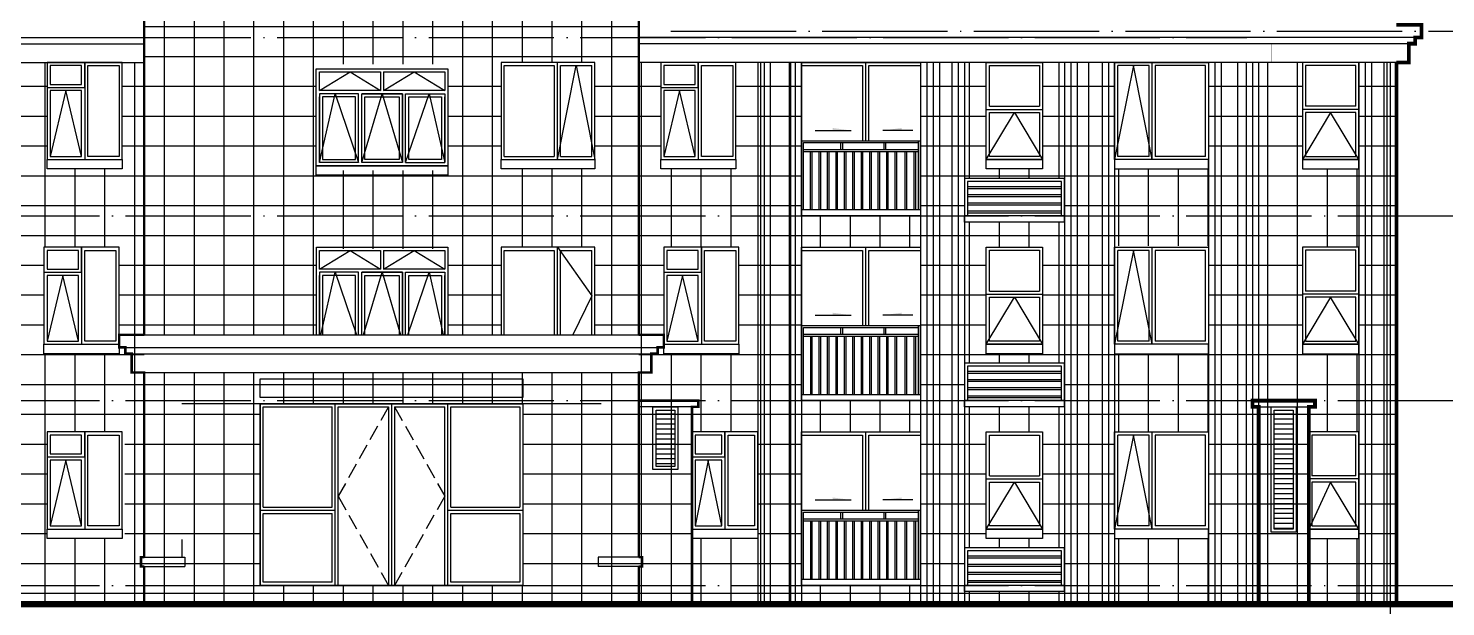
# Model space of a CAD drawing. Extents: x 115549 to 768939, y -502199 to 402497.
# Drawn here: x 205468 to 228105, y -38573 to -29338 of the extents above; entities that cross this region are included whole.
import ezdxf

# ---------------------------------------------------------------- set-up
doc = ezdxf.new("R2010")
doc.units = 0
doc.header["$LTSCALE"] = 1000
doc.header["$MEASUREMENT"] = 0
doc.linetypes.add('__DASH', pattern=[0.35, 0.25, -0.1])
doc.linetypes.add('DOTE', pattern=[2.42, 2, -0.2, 0.02, -0.2])
for name, color, linetype in [('AXIS', 3, 'Continuous'), ('DIM_SYMB', 3, 'Continuous'), ('DOTE', 16, 'DOTE'), ('LM-玻璃', 146, 'Continuous'), ('WINDOW', 4, 'Continuous'), ('建筑-填充', 8, 'Continuous'), ('建筑-门窗', 140, 'Continuous'), ('栏杆', 11, 'Continuous'), ('看线', 163, 'Continuous'), ('窗口线', 7, 'Continuous'), ('立面线', 172, 'Continuous'), ('线脚', 163, 'Continuous')]:
    doc.layers.add(name, color=color, linetype=linetype)
doc.layers.add('WALL', color=150, linetype='Continuous', lineweight=30)
pattern_1 = [(90, (-161450.86, -101699.97), (-476.25, 9e-14), []), (180, (-161450.86, -101699.97), (-9e-14, -476.25), [])]

# ---------------------------------------------------------------- blocks, each defined once
blk = doc.blocks.new('dfgfdgdfdd')
at = {"layer": 'LM-玻璃', "ltscale": 0.2}
blk.add_lwpolyline([(-627266, -557867), (-626366, -557867), (-626366, -559417), (-627266, -559417)], close=True, dxfattribs=at)
for points in [[(-627216, -558567), (-627216, -557917), (-626416, -557917), (-626416, -558567)], [(-627266, -558617), (-626366, -558617)], [(-627216, -558567), (-626416, -558567)], [(-626416, -558667), (-626416, -559367), (-627216, -559367), (-627216, -558667)], [(-627216, -558667), (-626416, -558667)]]:
    blk.add_lwpolyline(points, dxfattribs=at)
at = {"layer": 'WINDOW', "color": 250}
blk.add_lwpolyline([(-627266, -559417), (-626816, -558667), (-626366, -559417)], dxfattribs=at)
blk = doc.blocks.new('fdfsassd')
at = {"layer": 'LM-玻璃', "ltscale": 0.2}
for p, q in [((-629916, -556267), (-629916, -554817)), ((-629916, -554817), (-629116, -554817)), ((-629116, -554817), (-629116, -556267)), ((-629016, -554817), (-628516, -554817)), ((-628516, -556267), (-628516, -554817)), ((-629966, -556317), (-628466, -556317)), ((-629916, -556267), (-629116, -556267)), ((-629916, -556267), (-629116, -556267)), ((-629866, -556267), (-629866, -556267)), ((-629116, -556267), (-629116, -556267)), ((-629066, -556267), (-629066, -556267)), ((-629016, -556267), (-628516, -556267)), ((-629016, -556267), (-628566, -556267)), ((-628516, -556267), (-628516, -556267))]:
    blk.add_line(p, q, dxfattribs=at)
blk.add_lwpolyline([(-628466, -554767), (-629966, -554767), (-629966, -556317), (-628466, -556317)], close=True, dxfattribs=at)
for points in [[(-628516, -554767), (-629916, -554767)], [(-629066, -556317), (-629066, -554767)], [(-629016, -555767), (-629016, -554817)], [(-629016, -556267), (-629016, -555666)], [(-629016, -556267), (-629016, -556267)]]:
    blk.add_lwpolyline(points, dxfattribs=at)
at = {"layer": 'WINDOW', "color": 250}
blk.add_lwpolyline([(-629066, -556317), (-628766, -554817), (-628466, -556317)], dxfattribs=at)
blk = doc.blocks.new('edwd')
at = {"layer": '栏杆', "ltscale": 0.2}
for p, q in [((519110, -51680), (521010, -51680)), ((519140, -51710), (520980, -51710)), ((519140, -51820), (520980, -51820)), ((519140, -51850), (520980, -51850)), ((519110, -52780), (521010, -52780)), ((519110, -52880), (521010, -52880))]:
    blk.add_line(p, q, dxfattribs=at)
for points in [[(519110, -52780), (519110, -51680)], [(519140, -52780), (519140, -51710)], [(519738, -51820), (519738, -51710)], [(519768, -51820), (519768, -51710)], [(520428, -51820), (520428, -51710)], [(520458, -51820), (520458, -51710)], [(520980, -52780), (520980, -51680)], [(521010, -52780), (521010, -51680)], [(519250, -51850), (519250, -52780)], [(519275, -51850), (519275, -52780)], [(519385, -51850), (519385, -52780)], [(519410, -51850), (519410, -52780)], [(519520, -51850), (519520, -52780)], [(519545, -51850), (519545, -52780)], [(519655, -51850), (519655, -52780)], [(519680, -51850), (519680, -52780)], [(519790, -51850), (519790, -52780)], [(519815, -51850), (519815, -52780)], [(519925, -51850), (519925, -52780)], [(519950, -51850), (519950, -52780)], [(520060, -51850), (520060, -52780)], [(520085, -51850), (520085, -52780)], [(520195, -51850), (520195, -52780)], [(520220, -51850), (520220, -52780)], [(520330, -51850), (520330, -52780)], [(520355, -51850), (520355, -52780)], [(520465, -51850), (520465, -52780)], [(520490, -51850), (520490, -52780)], [(520600, -51850), (520600, -52780)], [(520625, -51850), (520625, -52780)], [(520760, -51850), (520760, -52780)], [(520785, -51850), (520785, -52780)], [(520905, -51850), (520905, -52780)], [(520930, -51850), (520930, -52780)]]:
    blk.add_lwpolyline(points, dxfattribs=at)
blk.add_lwpolyline([(519110, -52780), (521010, -52780), (521010, -52880), (519110, -52880)], close=True, dxfattribs=at)
blk = doc.blocks.new('setyetyetertyeryer')
at = {"layer": 'LM-玻璃', "ltscale": 0.2}
for p, q in [((362775, 78550), (362775, 78250)), ((362825, 78550), (362825, 78250)), ((362475, 77100), (362475, 78200)), ((363125, 77100), (363125, 78200))]:
    blk.add_line(p, q, dxfattribs=at)
for points in [[(361750, 78600), (363850, 78600), (363850, 77050), (361750, 77050)], [(362375, 78150), (361850, 78150), (361850, 77150), (362375, 77150)], [(362475, 78200), (363125, 78200), (363125, 77100), (362475, 77100)], [(362525, 78150), (363075, 78150), (363075, 77150), (362525, 77150)], [(363225, 78150), (363750, 78150), (363750, 77150), (363225, 77150)]]:
    blk.add_lwpolyline(points, close=True, dxfattribs=at)
for points in [[(361800, 78250), (361800, 78550), (362775, 78550)], [(361800, 78250), (361800, 78550), (362775, 78550)], [(362775, 78250), (361800, 78250), (361800, 78550), (362775, 78550)], [(362825, 78550), (363800, 78550), (363800, 78250)], [(362825, 78550), (363800, 78550), (363800, 78250)], [(362825, 78550), (363800, 78550), (363800, 78250), (362825, 78250)], [(362425, 77100), (362425, 78200), (361800, 78200), (361800, 77100)], [(362425, 77100), (361800, 77100), (361800, 78150)], [(363125, 78200), (362475, 78200)], [(363175, 77100), (363175, 78200), (363800, 78200), (363800, 77100)], [(363175, 77100), (363800, 77100), (363800, 78150)], [(363125, 77100), (362475, 77100)]]:
    blk.add_lwpolyline(points, dxfattribs=at)
at = {"layer": 'WINDOW', "color": 250}
for points in [[(361800, 78250), (362288, 78550), (362775, 78250)], [(362825, 78250), (363313, 78550), (363800, 78250)], [(361800, 77100), (362050, 78200), (362425, 77100)], [(362475, 77100), (362800, 78200), (363125, 77100)], [(363175, 77100), (363550, 78200), (363800, 77100)]]:
    blk.add_lwpolyline(points, dxfattribs=at)
at = {"layer": '立面线', "ltscale": 20}
blk.add_lwpolyline([(361750, 77050), (363850, 77050), (363850, 76900), (361750, 76900)], close=True, dxfattribs=at)

msp = doc.modelspace()

# ---------------------------------------------------------------- hatches: boundary and pattern name
at = {"layer": 'DIM_SYMB'}
for points in [[(218612, -30969), (218312, -30969), (218312, -30929)], [(219115.1, -30969), (219415.1, -30969), (219415.1, -30929)], [(218611.9, -33919), (218311.9, -33919), (218311.9, -33879)], [(219115.1, -33919), (219415.1, -33919), (219415.1, -33879)], [(218612, -36869), (218312, -36869), (218312, -36829)], [(219115.1, -36869), (219415.1, -36869), (219415.1, -36829)]]:
    msp.add_hatch(color=256, dxfattribs=at).paths.add_polyline_path(points)
at = {"layer": '建筑-填充'}
h = msp.add_hatch(dxfattribs=at)
h.set_pattern_fill('ANSI31', color=256, scale=50, angle=315, style=0)
h.set_pattern_definition([(0, (-520986.695, 1156479.4), (2e-14, 79.375), [])])
h.paths.add_polyline_path([(215493, -35433), (215793, -35433), (215793, -36333), (215493, -36333)])
h = msp.add_hatch(dxfattribs=at)
h.set_pattern_fill('ANSI31', color=256, scale=50, angle=315, style=0)
h.set_pattern_definition([(0, (-511111.7, 1156479.4), (2e-14, 79.375), [])])
h.paths.add_polyline_path([(225368, -35433), (225668, -35433), (225668, -37333), (225368, -37333)])
at = {"layer": '看线'}
h = msp.add_hatch(dxfattribs=at)
h.set_pattern_fill('ANSI37', color=8, scale=300, angle=45)
h.set_pattern_definition(pattern_1)
h.paths.add_polyline_path([(207318, -26933), (215218, -26933), (215218, -34233), (207318, -34233)])
h.paths.add_polyline_path([(210068, -28658.2), (212168, -28658.2), (212168, -26958.2), (210068, -26958.2)], flags=16)
h.paths.add_polyline_path([(213018, -28633), (214518, -28633), (214518, -26933), (213018, -26933)], flags=16)
h.paths.add_polyline_path([(210068, -31608.2), (212168, -31608.2), (212168, -29908.2), (210068, -29908.2)], flags=16)
h.paths.add_polyline_path([(213018, -31583), (214518, -31583), (214518, -29883), (213018, -29883)], flags=16)
h.paths.add_polyline_path([(210068, -34233), (212168, -34233), (212168, -32858.2), (210068, -32858.2)], flags=17)
h.paths.add_polyline_path([(213018, -34233), (214518, -34233), (214518, -32833), (213018, -32833)], flags=17)
h = msp.add_hatch(dxfattribs=at)
h.set_pattern_fill('ANSI37', color=8, scale=300, angle=45)
h.set_pattern_definition(pattern_1)
h.paths.add_polyline_path([(205768, -31583), (206968, -31583), (206968, -29883), (205768, -29883)], flags=16)
h.paths.add_polyline_path([(205718, -34533), (206918, -34533), (206918, -32833), (205718, -32833)], flags=16)
h.paths.add_polyline_path([(205768, -37476.7), (207007.8, -37476.7), (207007.8, -35783), (205768, -35783)], flags=16)
h.paths.add_polyline_path([(202818, -32333), (204718, -32333), (204718.1, -29882.2), (202818.1, -29882.2)])
h.paths.add_polyline_path([(202818.2, -35283), (204718.2, -35283), (204718.1, -32833), (202818.1, -32833)], flags=16)
h.paths.add_polyline_path([(202818, -38233), (204718.1, -38233), (204718.1, -35783), (202818, -35783)], flags=16)
h.paths.add_polyline_path([(200868.5, -37483), (201768.5, -37483), (201768.5, -35783), (200868.5, -35783)], flags=16)
h.paths.add_polyline_path([(198218, -37483), (199718, -37483), (199718, -35783), (198218, -35783)], flags=16)
h.paths.add_polyline_path([(195818.4, -37483), (196618.2, -37483), (196618.2, -35783), (195818.4, -35783)], flags=16)
h.paths.add_polyline_path([(195818.4, -34533), (196718.4, -34533), (196718.4, -32833), (195818.4, -32833)], flags=16)
h.paths.add_polyline_path([(198218, -34533), (199718, -34533), (199718, -32833), (198218, -32833)], flags=16)
h.paths.add_polyline_path([(200868.4, -34533), (201768.4, -34533), (201768.4, -32833), (200868.4, -32833)], flags=16)
h.paths.add_polyline_path([(200868.5, -31583), (201768.5, -31583), (201768.5, -29883), (200868.5, -29883)], flags=16)
h.paths.add_polyline_path([(198218, -31583), (199718, -31583), (199718, -29883), (198218, -29883)], flags=16)
h.paths.add_polyline_path([(195818.4, -31583), (196718.4, -31583), (196718.4, -29883), (195818.4, -29883)], flags=16)
h.paths.add_polyline_path([(200518.1, -32433), (202118, -32433), (202118, -31733), (200518.1, -31733)], flags=16)
h.paths.add_polyline_path([(200518, -35383), (202118, -35383), (202118, -34683), (200518, -34683)], flags=16)
h.paths.add_polyline_path([(200518.1, -38333), (202118.1, -38333), (202118.1, -37633), (200518.1, -37633)], flags=16)
h.paths.add_polyline_path([(195218, -38533), (207318, -38533), (207318, -29883), (195218, -29883)])
h = msp.add_hatch(dxfattribs=at)
h.set_pattern_fill('ANSI37', color=8, scale=300, angle=45)
h.set_pattern_definition(pattern_1)
h.paths.add_polyline_path([(225818, -31583), (226718, -31583), (226718, -29883), (225818, -29883)])
h.paths.add_polyline_path([(225818, -34533), (226718, -34533), (226718, -32833), (225818, -32833)], flags=16)
h.paths.add_polyline_path([(225918, -37483), (226718, -37483), (226718, -35783), (225918, -35783)], flags=16)
h.paths.add_polyline_path([(222818, -37483), (224318, -37483), (224318, -35783), (222818, -35783)], flags=16)
h.paths.add_polyline_path([(222818, -34533), (224318, -34533), (224318, -32810.3), (222818, -32810.3)], flags=16)
h.paths.add_polyline_path([(222818, -31583), (224318, -31583), (224318, -29883), (222818, -29883)])
h.paths.add_polyline_path([(220767.6, -31583.3), (221667.6, -31583.3), (221667.6, -29883.3), (220767.6, -29883.3)], flags=16)
h.paths.add_polyline_path([(220767.6, -34533), (221667.6, -34533), (221667.6, -32833), (220767.6, -32833)], flags=16)
h.paths.add_polyline_path([(220767.6, -37483.3), (221667.6, -37483.3), (221667.6, -35783.3), (220767.6, -35783.3)], flags=16)
h.paths.add_polyline_path([(217817.9, -32333), (219717.9, -32333), (219718, -29883), (217818, -29883)])
h.paths.add_polyline_path([(217818, -35283), (219718, -35283), (219718, -32833), (217818, -32833)], flags=16)
h.paths.add_polyline_path([(217818, -38233), (219718, -38233), (219718, -35783), (217818, -35783)], flags=16)
h.paths.add_polyline_path([(216068, -37483), (217118, -37483), (217118, -35783), (216068, -35783)], flags=16)
h.paths.add_polyline_path([(215618, -34533), (216818, -34533), (216818, -32833), (215618, -32833)], flags=16)
h.paths.add_polyline_path([(215568, -31583), (216768, -31583), (216768, -29883), (215568, -29883)])
h.paths.add_polyline_path([(220421.5, -38333.3), (222018, -38333.3), (222018, -37633.3), (220421.5, -37633.3)], flags=16)
h.paths.add_polyline_path([(220421.6, -35383), (222018, -35383), (222018, -34683), (220421.6, -34683)], flags=16)
h.paths.add_polyline_path([(220418, -32433.3), (222018, -32433.3), (222018, -31733.3), (220418, -31733.3)], flags=16)
h.paths.add_polyline_path([(215218, -38533), (227318, -38533), (227318, -29883.3), (215218, -29883.3)])
h = msp.add_hatch(dxfattribs=at)
h.set_pattern_fill('ANSI37', color=8, scale=300, angle=45)
h.set_pattern_definition(pattern_1)
h.paths.add_polyline_path([(209168, -38233), (213368, -38233), (213368, -35333), (209168, -35333)], flags=16)
h.paths.add_polyline_path([(207318, -38533), (215218, -38533), (215218, -34833), (207318, -34833)])

# ---------------------------------------------------------------- linework, layer by layer
at = {"color": 4}
for p, q in [((220468, -31863.6), (221968, -31863.6)), ((220468, -31893.6), (221968, -31893.6)), ((220468, -31993.8), (221968, -31993.8)), ((220468, -32023.8), (221968, -32023.8)), ((220468, -32124.1), (221968, -32124.1)), ((220468, -32154.1), (221968, -32154.1)), ((220468, -32254.4), (221968, -32254.4)), ((220468, -32284.4), (221968, -32284.4)), ((220468, -34813.3), (221968, -34813.3)), ((220468, -34843.3), (221968, -34843.3)), ((220468, -34943.6), (221968, -34943.6)), ((220468, -34973.6), (221968, -34973.6)), ((220468, -35073.9), (221968, -35073.9)), ((220468, -35103.9), (221968, -35103.9)), ((220468, -35204.1), (221968, -35204.1)), ((220468, -35234.1), (221968, -35234.1)), ((220468, -37763.6), (221968, -37763.6)), ((220468, -37793.6), (221968, -37793.6)), ((220468, -37893.8), (221968, -37893.8)), ((220468, -37923.8), (221968, -37923.8)), ((220468, -38024.1), (221968, -38024.1)), ((220468, -38054.1), (221968, -38054.1)), ((220468, -38154.4), (221968, -38154.4)), ((220468, -38184.4), (221968, -38184.4))]:
    msp.add_line(p, q, dxfattribs=at)
msp.add_line((207918, -38233), (214618, -38233))
at = {"ltscale": 0.2}
for points, const_width in [([(205518.1, -29883), (205618.1, -29883), (205618.1, -29583), (205718.1, -29583), (205718.1, -29483), (205818.1, -29483), (205818.1, -29283), (205518.1, -29283)], 0.1), ([(217018, -29883), (216918, -29883), (216918, -29583), (216818, -29583), (216818, -29483), (216718, -29483), (216718, -29283), (217018, -29283)], 0.1), ([(220518, -29883.3), (220618, -29883.3), (220618, -29583.3), (220718, -29583.3), (220718, -29483.3), (220818, -29483.3), (220818, -29283.3), (220518, -29283.3)], 0.1), ([(221918, -29883.3), (221818, -29883.3), (221818, -29583.3), (221718, -29583.3), (221718, -29483.3), (221618, -29483.3), (221618, -29283.3), (221918, -29283.3)], 0.1), ([(225218, -29883), (225318, -29883), (225318, -29583), (225418, -29583), (225418, -29483), (225518, -29483), (225518, -29283), (225218, -29283)], 0.1), ([(227318, -29883), (227518, -29883), (227518, -29583), (227618, -29583), (227618, -29483), (227718, -29483), (227718, -29283), (227318, -29283)], 60)]:
    msp.add_lwpolyline(points, dxfattribs=dict(at, const_width=const_width))
msp.add_lwpolyline([(227518, -29883, 0, 0, 0), (227318, -29883, 60, 60, 0), (227318, -32333, 60, 60, 0)], format="xyseb")
at = {"color": 4}
for points in [[(220418, -31733.3), (220418, -32333.5)], [(222018, -32333.3), (222018, -31733.3), (220421.5, -31733.3)], [(221968, -32333.3), (221968, -31783.3), (220468, -31783.3)], [(220468, -31783.5), (220468, -32333.5)], [(220418, -34683), (220418, -35283.3)], [(222018, -35283), (222018, -34683), (220421.6, -34683)], [(221968, -35283), (221968, -34733), (220468, -34733.1)], [(220468, -34733.3), (220468, -35283.3)], [(220418, -37633.3), (220418, -38233.5)], [(222018, -38233.3), (222018, -37633.3), (220421.5, -37633.3)], [(221968, -38233.3), (221968, -37683.3), (220468, -37683.3)], [(220468, -37683.5), (220468, -38233.5)]]:
    msp.add_lwpolyline(points, dxfattribs=at)
for points in [[(222018, -32333.3), (222018, -32333.3), (220418, -32333.3)], [(220418, -32433.3), (220418, -32433.3), (220418, -32333.3)], [(222018, -32433.3), (222018, -32433.3), (222018, -32333.3)], [(222018, -32433.3), (222018, -32433.3), (222018, -32333.3)], [(222018, -32433.3), (222018, -32433.3), (222018, -32333.3)], [(222018, -32433.3), (222018, -32433.3), (220418, -32433.3)], [(222018, -35283), (222018, -35283), (220418, -35283)], [(220418, -35383), (220418, -35383), (220418, -35283)], [(222018, -35383), (222018, -35383), (222018, -35283)], [(222018, -35383), (222018, -35383), (222018, -35283)], [(222018, -35383), (222018, -35383), (222018, -35283)], [(222018, -35383), (222018, -35383), (222018, -35283)], [(222018, -35383), (222018, -35383), (222018, -35283)], [(222018, -35383), (222018, -35383), (222018, -35283)], [(222018, -35383), (222018, -35383), (220418, -35383)], [(222018, -38233.3), (222018, -38233.3), (220418, -38233.3)], [(220418, -38333.3), (220418, -38333.3), (220418, -38233.3)], [(222018, -38333.3), (222018, -38333.3), (222018, -38233.3)], [(222018, -38333.3), (222018, -38333.3), (222018, -38233.3)], [(222018, -38333.3), (222018, -38333.3), (222018, -38233.3)], [(222018, -38333.3), (222018, -38333.3), (220418, -38333.3)]]:
    msp.add_lwpolyline(points)
for points, const_width in [([(227318, -32333), (227318, -35283)], 60), ([(225118, -38533), (225118, -35383), (225018, -35383), (225018, -35283), (225918, -35283), (226018, -35283), (226018, -35383), (225918, -35383), (225918, -38533)], 60), ([(227318, -35283), (227318, -38533)], 60), ([(187286.6, -38533), (235434.8, -38533)], 100)]:
    msp.add_lwpolyline(points, dxfattribs=dict(const_width=const_width))
at = {"layer": 'AXIS'}
msp.add_line((227218, -37263.6), (227218, -39482.6), dxfattribs=at)
at = {"layer": 'DIM_SYMB'}
for points in [[(218034.8, -30969), (218034.8, -30969), (218612, -30969)], [(219592.3, -30969), (219592.3, -30969), (219115.1, -30969)], [(218034.7, -33919), (218034.7, -33919), (218611.9, -33919)], [(219592.2, -33919), (219592.2, -33919), (219115.1, -33919)], [(218034.8, -36869), (218034.8, -36869), (218612, -36869)], [(219592.3, -36869), (219592.3, -36869), (219115.1, -36869)]]:
    msp.add_lwpolyline(points, dxfattribs=at)
at = {"layer": 'DOTE'}
for p, q in [((215729, -29383), (230169.9, -29383)), ((192502.1, -29483), (224929, -29483)), ((192502.1, -32333), (230169.9, -32333)), ((192502.1, -35283), (230169.9, -35283)), ((192502.1, -38233), (230169.9, -38233)), ((192502.1, -38533), (230169.9, -38533))]:
    msp.add_line(p, q, dxfattribs=at)
at = {"layer": 'LM-玻璃', "ltscale": 0.2}
for p, q in [((217818, -31133), (217818, -29883)), ((217818, -29883), (219718, -29883)), ((211093, -32883), (211093, -33183)), ((211143, -32883), (211143, -33183)), ((213068, -32883), (213868, -32883)), ((213068, -34233), (213068, -32883)), ((213868, -32883), (213868, -34233)), ((213968, -32883), (214468, -32883)), ((214468, -34233), (214468, -32883)), ((217818, -34083), (217818, -32833)), ((217818, -32833), (219718, -32833)), ((210793, -34233), (210793, -33233)), ((211443, -34233), (211443, -33233)), ((209168, -35333), (213368, -35333)), ((209168, -35333), (213368, -35333)), ((209168, -35333), (209168, -38233)), ((209218, -35383), (210318, -35383)), ((210318, -36983), (210318, -35383)), ((210368, -38233), (210368, -35333)), ((210418, -35383), (211218, -35383)), ((210418, -38233), (210418, -35383)), ((211218, -35383), (211218, -38233)), ((211268, -35333), (211268, -38233)), ((211318, -35383), (211318, -38233)), ((211318, -35383), (212118, -35383)), ((212118, -38233), (212118, -35383)), ((212168, -38233), (212168, -35333)), ((212218, -36983), (212218, -35383)), ((212218, -35383), (213318, -35383)), ((213368, -35333), (213368, -38233)), ((217818, -37033), (217818, -35783)), ((217818, -35783), (219718, -35783)), ((209168, -37033), (210368, -37033)), ((209218, -36983), (210318, -36983)), ((209218, -37083), (210318, -37083)), ((210318, -38183), (210318, -37083)), ((212168, -37033), (213368, -37033)), ((212218, -36983), (213318, -36983)), ((212218, -38183), (212218, -37083)), ((212218, -37083), (213318, -37083)), ((209168, -38233), (213368, -38233))]:
    msp.add_line(p, q, dxfattribs=at)
for points in [[(206968, -31433), (206968, -29883), (205768, -29883), (205768, -31433), (206968, -31433)], [(206368, -29883), (206368, -31433)], [(216768, -31433), (216768, -29883), (215568, -29883), (215568, -31433), (216768, -31433)], [(216168, -29883), (216168, -31433)], [(217818, -29933), (218790.2, -29933)], [(218790.2, -29933), (218790.2, -31133)], [(218840.2, -29883), (218840.2, -31133)], [(218890.2, -31133), (218890.2, -29933)], [(218890.2, -29933), (219718, -29933)], [(219718, -29883), (219718, -31133)], [(206918, -34383), (206918, -32833), (205718, -32833), (205718, -34383), (206918, -34383)], [(206318, -32833), (206318, -34383)], [(210068, -34233), (210068, -32833), (212168, -32833), (212168, -34233)], [(210118, -33183), (210118, -32883), (211093, -32883)], [(210118, -33183), (210118, -32883), (211093, -32883)], [(211093, -33183), (210118, -33183), (210118, -32883), (211093, -32883)], [(211143, -32883), (212118, -32883), (212118, -33183)], [(211143, -32883), (212118, -32883), (212118, -33183)], [(211143, -32883), (212118, -32883), (212118, -33183), (211143, -33183)], [(214518, -34233), (214518, -32833), (213018, -32833), (213018, -34233)], [(214468, -32833), (213068, -32833)], [(213918, -34233), (213918, -32833)], [(213968, -33832.8), (213968, -32883)], [(216818, -34383), (216818, -32833), (215618, -32833), (215618, -34383), (216818, -34383)], [(216218, -32833), (216218, -34383)], [(217818, -32883), (218790.1, -32883)], [(218790.1, -32883), (218790.1, -34083)], [(218840.1, -32833), (218840.1, -34083)], [(218890.1, -34083), (218890.1, -32883)], [(218890.1, -32883), (219718, -32883)], [(219718, -32833), (219718, -34083)], [(210743, -34233), (210743, -33233), (210118, -33233), (210118, -34233)], [(211443, -33233), (210793, -33233)], [(210793, -34233), (210793, -33233), (211443, -33233), (211443, -34233)], [(211493, -34233), (211493, -33233), (212118, -33233), (212118, -34233)], [(210118, -34233), (210118, -33283)], [(210693, -34233), (210693, -33283), (210168, -33283), (210168, -34233)], [(210843, -34233), (210843, -33283), (211393, -33283), (211393, -34233)], [(211543, -34233), (211543, -33283), (212068, -33283), (212068, -34233)], [(212118, -34233), (212118, -33283)], [(213968, -34233), (213968, -33732.4)], [(209218, -36983), (209218, -35383)], [(213318, -35383), (213318, -36983)], [(206968, -37333), (206968, -35783), (205768, -35783), (205768, -37333), (206968, -37333)], [(206368, -35783), (206368, -37333)], [(217118, -37333), (217118, -35783), (216068, -35783), (216068, -37333), (217118, -37333)], [(216593, -35783), (216593, -37333)], [(217818, -35833), (218790.2, -35833)], [(218790.2, -35833), (218790.2, -37033)], [(218840.2, -35783), (218840.2, -37033)], [(218890.2, -37033), (218890.2, -35833)], [(218890.2, -35833), (219718, -35833)], [(219718, -35783), (219718, -37033)], [(226668, -36483), (226668, -35833), (225968, -35833), (225968, -36483)], [(226718, -36533), (225918, -36533)], [(226668, -36483), (225968, -36483)], [(226668, -36583), (225968, -36583)], [(225968, -36583), (225968, -37283), (226668, -37283), (226668, -36583)], [(210318, -38183), (209218, -38183), (209218, -37083)], [(213318, -37083), (213318, -38183), (212218, -38183)]]:
    msp.add_lwpolyline(points, dxfattribs=at)
for points in [[(206368, -29883), (205768, -29883), (205768, -30283), (206368, -30283)], [(206318, -29933), (205818, -29933), (205818, -30233), (206318, -30233)], [(206418, -29933), (206918, -29933), (206918, -31383), (206418, -31383)], [(216168, -29883), (215568, -29883), (215568, -30283), (216168, -30283)], [(216118, -29933), (215618, -29933), (215618, -30233), (216118, -30233)], [(216218, -29933), (216718, -29933), (216718, -31383), (216218, -31383)], [(206318, -30333), (205818, -30333), (205818, -31383), (206318, -31383)], [(216118, -30333), (215618, -30333), (215618, -31383), (216118, -31383)], [(206318, -32833), (205718, -32833), (205718, -33233), (206318, -33233)], [(206268, -32883), (205768, -32883), (205768, -33183), (206268, -33183)], [(206368, -32883), (206868, -32883), (206868, -34333), (206368, -34333)], [(216218, -32833), (215618, -32833), (215618, -33233), (216218, -33233)], [(216168, -32883), (215668, -32883), (215668, -33183), (216168, -33183)], [(216268, -32883), (216768, -32883), (216768, -34333), (216268, -34333)], [(206268, -33283), (205768, -33283), (205768, -34333), (206268, -34333)], [(216168, -33283), (215668, -33283), (215668, -34333), (216168, -34333)], [(209168, -35333), (213368, -35333), (213368, -38233), (209168, -38233)], [(206368, -35783), (205768, -35783), (205768, -36183), (206368, -36183)], [(206318, -35833), (205818, -35833), (205818, -36133), (206318, -36133)], [(206418, -35833), (206918, -35833), (206918, -37283), (206418, -37283)], [(216593, -35783), (216068, -35783), (216068, -36183), (216593, -36183)], [(216543, -35833), (216118, -35833), (216118, -36133), (216543, -36133)], [(216643, -35833), (217068, -35833), (217068, -37283), (216643, -37283)], [(226718, -35783), (225918, -35783), (225918, -37333), (226718, -37333)], [(206318, -36233), (205818, -36233), (205818, -37283), (206318, -37283)], [(216543, -36233), (216118, -36233), (216118, -37283), (216543, -37283)]]:
    msp.add_lwpolyline(points, close=True, dxfattribs=at)
at = {"layer": 'WALL'}
for points in [[(215443, -35383), (215843, -35383), (215843, -36383), (215443, -36383)], [(225318, -35383), (225718, -35383), (225718, -37383), (225318, -37383)]]:
    msp.add_lwpolyline(points, close=True, dxfattribs=at)
at = {"layer": 'WINDOW', "color": 250}
for points in [[(206318, -31383), (206068, -30333), (205818, -31383)], [(216118, -31383), (215868, -30333), (215618, -31383)], [(210118, -33183), (210605.5, -32883), (211093, -33183)], [(211143, -33183), (211630.5, -32883), (212118, -33183)], [(213918, -32833), (214468, -33608), (214166.4, -34233)], [(210140.8, -34233), (210368, -33233), (210709, -34233)], [(210822.6, -34233), (211118, -33233), (211413.5, -34233)], [(211527.1, -34233), (211868, -33233), (212095.3, -34233)], [(206268, -34333), (206018, -33283), (205768, -34333)], [(216168, -34333), (215918, -33283), (215668, -34333)], [(206318, -37283), (206068, -36233), (205818, -37283)], [(216543, -37283), (216325.7, -36236.9), (216118, -37283)], [(226718, -37333), (226268, -36583), (225918, -37333)]]:
    msp.add_lwpolyline(points, dxfattribs=at)
at = {"layer": 'WINDOW', "color": 250, "linetype": '__DASH'}
for points in [[(211218, -35384.5), (210418, -36808), (211218, -38233)], [(211318, -35384.5), (212118, -36808), (211318, -38233)]]:
    msp.add_lwpolyline(points, dxfattribs=at)
at = {"layer": '建筑-门窗'}
for points in [[(215493, -35433), (215793, -35433), (215793, -36333), (215493, -36333)], [(225368, -35433), (225668, -35433), (225668, -37333), (225368, -37333)]]:
    msp.add_lwpolyline(points, close=True, dxfattribs=at)
at = {"layer": '窗口线'}
for p, q in [((216068, -35383), (215218, -35383)), ((225118, -35383), (225918, -35383))]:
    msp.add_line(p, q, dxfattribs=at)
at = {"layer": '立面线', "color": 0}
for p, q in [((194918, -29483), (207318, -29483)), ((195018, -29583), (207318, -29583)), ((227618, -29483), (215218, -29483)), ((227518, -29583), (215218, -29583)), ((195218, -29883), (207318, -29883)), ((227518, -29883), (215218, -29883))]:
    msp.add_line(p, q, dxfattribs=at)
at = {"layer": '立面线'}
for p, q in [((217118, -29883), (217118, -32333)), ((217118, -29883), (217118, -32333)), ((217218, -29883), (217218, -32333)), ((217318, -29883), (217318, -32333)), ((217618, -29883), (217618, -32333)), ((217718, -29883), (217718, -32333)), ((217818, -29883), (217818, -32433)), ((219718, -29882.8), (219718, -32333)), ((219818, -29882.8), (219818, -32333)), ((219918, -29882.8), (219918, -32333)), ((220218, -29883), (220218, -32333.3)), ((220318, -29883), (220318, -32333.3)), ((220418, -29883), (220418, -32333.3)), ((222018, -29883), (222018, -32333.3)), ((222118, -29883), (222118, -32333.3)), ((222218, -29883), (222218, -32333.3)), ((222618, -29882.8), (222618, -32333)), ((222718, -29882.8), (222718, -32333)), ((222818, -29882.8), (222818, -32333)), ((224318, -29883), (224318, -32333)), ((224418, -29883), (224418, -32333)), ((224518, -29883), (224518, -32333)), ((224918, -29883), (224918, -32333)), ((225018, -29883), (225018, -32333)), ((225118, -29883), (225118, -32333)), ((226718.1, -29883), (226718.1, -32333)), ((226818.1, -29883), (226818.1, -32333)), ((226918.1, -29883), (226918.1, -32333)), ((227118, -29883), (227118, -32333)), ((227218, -29883), (227218, -32333)), ((217118, -32333), (217118, -35283)), ((217118, -32333), (217118, -35283)), ((217218, -32333), (217218, -35283)), ((217318, -32333), (217318, -35283)), ((217618, -32333), (217618, -35283)), ((217718, -32333), (217718, -35283)), ((217818, -32333), (217818, -35383)), ((219718, -32333), (219718, -35283)), ((219818, -32333), (219818, -35283)), ((219918, -32333), (219918, -35283)), ((220218, -32333), (220218, -35283)), ((220318, -32333), (220318, -35283)), ((220418, -32333), (220418, -35283)), ((222018, -32333), (222018, -35283)), ((222118, -32333), (222118, -35283)), ((222218, -32333), (222218, -35283)), ((222618, -32333), (222618, -35283)), ((222718, -32333), (222718, -35283)), ((222818, -32333), (222818, -35283)), ((224318, -32333), (224318, -35283)), ((224418, -32333), (224418, -35283)), ((224518, -32333), (224518, -35283)), ((224918, -32333), (224918, -35283)), ((225018, -32333), (225018, -35283)), ((225118, -32333), (225118, -35283)), ((226718.1, -32333), (226718.1, -35283)), ((226818.1, -32333), (226818.1, -35283)), ((226918.1, -32333), (226918.1, -35283)), ((227118, -32333), (227118, -35283)), ((227218, -32333), (227218, -35283)), ((217118, -35283), (217118, -38533)), ((217118, -35283), (217118, -38533)), ((217218, -35283), (217218, -38533)), ((217318, -35283), (217318, -38533)), ((217618, -35283), (217618, -38533)), ((217718, -35283), (217718, -38533)), ((217818, -35283), (217818, -38533)), ((219718, -35283), (219718, -38533)), ((219818, -35283), (219818, -38533)), ((219918, -35283), (219918, -38533)), ((220218, -35283.3), (220218, -38533.2)), ((220318, -35283.3), (220318, -38533.2)), ((220418, -35283.3), (220418, -38533.2)), ((222018, -35283.3), (222018, -38533.2)), ((222118, -35283.3), (222118, -38533.2)), ((222218, -35283.3), (222218, -38533.2)), ((222618, -35283), (222618, -38533)), ((222718, -35283), (222718, -38533)), ((222818, -35283), (222818, -38533)), ((224318, -35283), (224318, -38533)), ((224418, -35283), (224418, -38533)), ((224518, -35283), (224518, -38533)), ((224918, -35283), (224918, -38533)), ((225018, -35283), (225018, -38533)), ((225118, -35283), (225118, -38533)), ((226718.1, -35283), (226718.1, -38533)), ((226818.1, -35283), (226818.1, -38533)), ((226918.1, -35283), (226918.1, -38533)), ((227118, -35283), (227118, -38533)), ((227218, -35283), (227218, -38533))]:
    msp.add_line(p, q, dxfattribs=at)
at = {"layer": '立面线', "color": 0, "const_width": 40}
for points in [[(207318, -23483), (207318, -26333), (206918, -26333), (206918, -26533), (207018, -26533), (207018, -26633), (207118, -26633), (207118, -26933), (207318, -26933), (207318, -29383)], [(215218, -23483), (215218, -26333), (215618, -26333), (215618, -26533), (215518, -26533), (215518, -26633), (215418, -26633), (215418, -26933), (215218, -26933), (215218, -29383)], [(207318, -29383), (207318, -32333)], [(215218, -29383), (215218, -32333)], [(207318, -32333), (207318, -34233)], [(215218, -32333), (215218, -34233)], [(207318, -34833), (207318, -37783)], [(215218, -34833), (215218, -35283)], [(215218, -35283), (215218, -37783)], [(215218, -35283), (216068, -35283), (216168, -35283), (216168, -35383), (216068, -35383), (216068, -38533)], [(207318, -37783), (207268, -37783), (207268, -37933), (207318, -37933)], [(215218, -37783), (215268, -37783), (215268, -37933), (215218, -37933)], [(207318, -37933), (207318, -38533)], [(215218, -37933), (215218, -38533)]]:
    msp.add_lwpolyline(points, dxfattribs=at)
at = {"layer": '立面线', "ltscale": 20}
for points in [[(205768, -31433), (206968, -31433), (206968, -31583), (205768, -31583)], [(213018, -31433), (214518, -31433), (214518, -31583), (213018, -31583)], [(215568, -31433), (216768, -31433), (216768, -31583), (215568, -31583)], [(220767.6, -31433.3), (221667.6, -31433.3), (221667.6, -31583.3), (220767.6, -31583.3)], [(224318, -31433), (222818, -31433), (222818, -31583), (224318, -31583)], [(226718, -31433), (225818, -31433), (225818, -31583), (226718, -31583)], [(205718, -34383), (206918, -34383), (206918, -34533), (205718, -34533)], [(215618, -34383), (216818, -34383), (216818, -34533), (215618, -34533)], [(220767.6, -34383), (221667.6, -34383), (221667.6, -34533), (220767.6, -34533)], [(224318, -34383), (222818, -34383), (222818, -34533), (224318, -34533)], [(226718, -34383), (225818, -34383), (225818, -34533), (226718, -34533)], [(205768, -37333), (206968, -37333), (206968, -37483), (205768, -37483)], [(216068, -37333), (217118, -37333), (217118, -37483), (216068, -37483)], [(220767.6, -37333.3), (221667.6, -37333.3), (221667.6, -37483.3), (220767.6, -37483.3)], [(224318, -37333), (222818, -37333), (222818, -37483), (224318, -37483)], [(226718, -37333), (225918, -37333), (225918, -37483), (226718, -37483)]]:
    msp.add_lwpolyline(points, close=True, dxfattribs=at)
at = {"layer": '立面线', "color": 0}
for points in [[(207318, -34953, 40, 40, 0), (207318, -34833, 40, 40, 0), (207117.9, -34833, 40, 40, 0), (207117.9, -34533, 40, 40, 0), (207017.9, -34533, 40, 40, 0), (207017.9, -34433, 40, 40, 0), (206917.9, -34433, 40, 40, 0), (206917.9, -34233, 40, 40, 0), (207318, -34233, 0, 0, 0)], [(215218, -34953, 40, 40, 0), (215218, -34833, 40, 40, 0), (215418.2, -34833, 40, 40, 0), (215418.2, -34533, 40, 40, 0), (215518.2, -34533, 40, 40, 0), (215518.2, -34433, 40, 40, 0), (215618.2, -34433, 40, 40, 0), (215618.2, -34233, 40, 40, 0), (215218, -34233, 0, 0, 0)]]:
    msp.add_lwpolyline(points, format="xyseb", dxfattribs=at)
at = {"layer": '线脚', "color": 0}
for p, q in [((207318, -34233), (215218, -34233)), ((207017.9, -34433), (215518.2, -34433)), ((207017.9, -34433), (215518.2, -34433)), ((207017.9, -34533), (215518.2, -34533)), ((207117.9, -34833), (215418.2, -34833)), ((207918, -37500.3), (207918, -37783)), ((207268, -37783), (207968, -37783)), ((207268, -37783), (207268, -37933)), ((207968, -37783), (207968, -37933)), ((215268, -37783), (214568, -37783)), ((214568, -37783), (214568, -37933)), ((215268, -37783), (215268, -37933)), ((207268, -37933), (207968, -37933)), ((215268, -37933), (214568, -37933))]:
    msp.add_line(p, q, dxfattribs=at)
at = {"layer": '线脚', "color": 0, "const_width": 0.1}
for points in [[(207918, -34833), (207918, -37783)], [(214618, -34827.1), (214618, -37783)], [(207918, -37933), (207918, -38533)], [(214618, -37933), (214618, -38533)]]:
    msp.add_lwpolyline(points, dxfattribs=at)
at = {"layer": '线脚', "color": 0}
msp.add_lwpolyline([(209168, -34933), (213368, -34933), (213368, -35233), (209168, -35233)], close=True, dxfattribs=at)
msp.add_lwpolyline([(214618, -35333), (207918, -35333)], dxfattribs=at)

# ---------------------------------------------------------------- block references
for p in [(-301292.4, 20546.9), (-301292.2, 17596.9), (-301292.2, 14646.9)]:
    msp.add_blockref('edwd', p)
at = {"layer": 'WINDOW'}
for name, p in [('fdfsassd', (842984.4, 524883.8)), ('dfgfdgdfdd', (848033.9, 527984.1)), ('dfgfdgdfdd', (848033.9, 525034.3)), ('dfgfdgdfdd', (848033.9, 522084.1))]:
    msp.add_blockref(name, p, dxfattribs=at)
at = {"layer": 'WINDOW', "xscale": -1}
for name, p in [('fdfsassd', (-405648.3, 524883.8)), ('dfgfdgdfdd', (-400548.3, 527984.3)), ('fdfsassd', (-405648.3, 521933.8)), ('dfgfdgdfdd', (-400548.3, 525034.3)), ('fdfsassd', (-405648.3, 518983.8))]:
    msp.add_blockref(name, p, dxfattribs=at)
at = {"layer": '窗口线'}
msp.add_blockref('setyetyetertyeryer', (-151682.4, -108582.8), dxfattribs=at)

doc.saveas('drawing.dxf')
